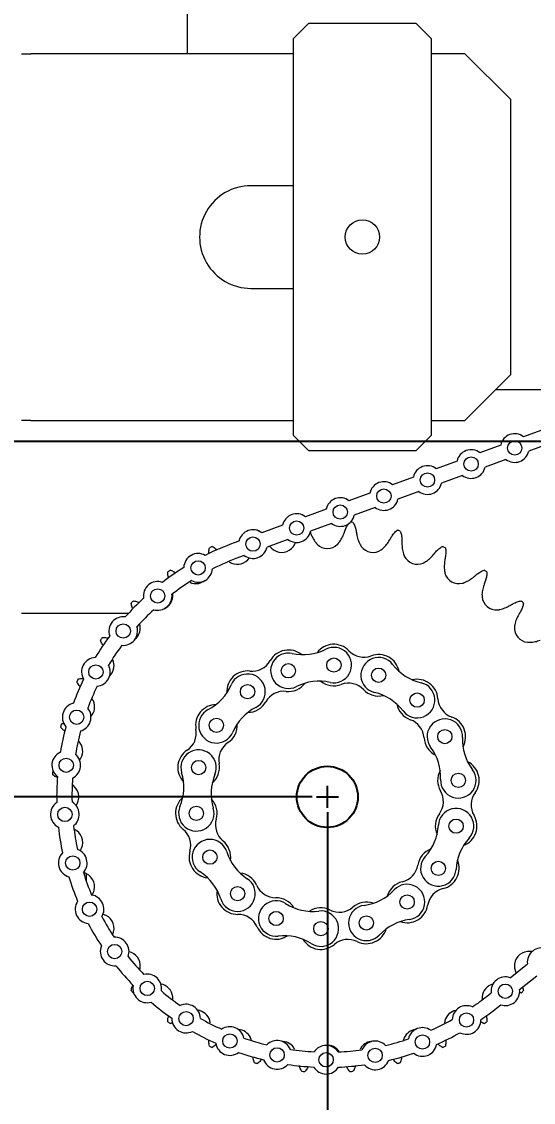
# Model space of a CAD drawing. Header units: inches. Extents: x 13.3 to 24.9, y 7.7 to 19.8.
# Drawn here: x 16.517 to 18.609, y 12.563 to 16.985 of the extents above; entities that cross this region are included whole.
import ezdxf

# ---------------------------------------------------------------- set-up
doc = ezdxf.new("R2010")
doc.units = ezdxf.units.IN
doc.header["$MEASUREMENT"] = 0
doc.header["$PDSIZE"] = -1
doc.layers.add('DIM', color=1, linetype='Continuous')
doc.styles.add('SLDTEXTSTYLE0', font='ARIAL.TTF', dxfattribs={"width": 0.7})
doc.styles.get("Standard").update_dxf_attribs({"font": 'ARIAL.TTF'})
doc.dimstyles.new('SLDDIMSTYLE0', dxfattribs={"dimtxt": 0.125, "dimasz": 0.15, "dimexe": 0, "dimexo": 0.0625, "dimgap": 0.03125, "dimtad": 0, "dimtih": 1, "dimtoh": 1, "dimdec": 3, "dimlfac": 4, "dimrnd": 1e-09, "dimzin": 12, "dimdsep": 46, "dimtxsty": 'SLDTEXTSTYLE0', "dimsah": 1, "dimcen": 0.09, "dimadec": 0, "dimazin": 0, "dimtfac": 1, "dimtdec": 3, "dimtofl": 0, "dimtmove": 0, "dimatfit": 3, "dimfxl": 0, "dimtolj": 1, "dimtzin": 12, "dimarcsym": 0})
doc.dimstyles.get("Standard").update_dxf_attribs({"dimtxt": 0.18, "dimasz": 0.18, "dimexe": 0.18, "dimexo": 0.0625, "dimgap": 0.09, "dimtad": 0, "dimtih": 1, "dimtoh": 1, "dimdec": 4, "dimzin": 0, "dimdsep": 46, "dimtxsty": 'Standard', "dimcen": 0.09, "dimadec": 0, "dimazin": 0, "dimtfac": 1, "dimtdec": 4, "dimtofl": 0, "dimtmove": 0, "dimatfit": 3, "dimfxl": 0, "dimtolj": 1, "dimtzin": 0, "dimarcsym": 0})

# ---------------------------------------------------------------- blocks, each defined once
blk = doc.blocks.new('*D9')
at = {"color": 0, "linetype": 'ByBlock', "lineweight": -2}
for p, q in [((17.7672, 13.7505), (17.7672, 9.4886)), ((16.5172, 8.6871), (16.5172, 9.4886)), ((16.6672, 9.4886), (17.0819, 9.4886)), ((17.6172, 9.4886), (17.2024, 9.4886))]:
    blk.add_line(p, q, dxfattribs=at)
at = {"color": 0, "linetype": 'ByBlock'}
for points in [[(16.5172, 9.4886), (16.6672, 9.4636), (16.6672, 9.5136)], [(17.7672, 9.4886), (17.6172, 9.4636), (17.6172, 9.5136)]]:
    blk.add_solid(points, dxfattribs=at)
at = {"layer": 'DEFPOINTS', "color": 0, "linetype": 'ByBlock'}
for p in [(17.7672, 13.813), (16.5172, 8.6246)]:
    blk.add_point(p, dxfattribs=at)
at = {"color": 0, "linetype": 'ByBlock', "insert": (17.1422, 9.4886), "char_height": 0.125, "attachment_point": 5, "style": 'SLDTEXTSTYLE0'}
blk.add_mtext('5', dxfattribs=at)
blk = doc.blocks.new('*D11')
at = {"color": 0, "linetype": 'ByBlock', "lineweight": -2}
for p, q in [((17.7047, 13.813), (15.1422, 13.813)), ((15.1422, 13.663), (15.1422, 13.2839)), ((15.1422, 12.713), (15.1422, 13.0921)), ((16.4547, 12.563), (15.1422, 12.563))]:
    blk.add_line(p, q, dxfattribs=at)
at = {"color": 0, "linetype": 'ByBlock'}
for points in [[(15.1422, 13.813), (15.1672, 13.663), (15.1172, 13.663)], [(15.1422, 12.563), (15.1672, 12.713), (15.1172, 12.713)]]:
    blk.add_solid(points, dxfattribs=at)
at = {"layer": 'DEFPOINTS', "color": 0, "linetype": 'ByBlock'}
for p in [(17.7672, 13.813), (16.5172, 12.563)]:
    blk.add_point(p, dxfattribs=at)
at = {"color": 0, "linetype": 'ByBlock', "insert": (15.1422, 13.188), "char_height": 0.125, "attachment_point": 5, "style": 'SLDTEXTSTYLE0'}
blk.add_mtext('5 TO 7"', dxfattribs=at)
blk = doc.blocks.new('*D12')
at = {"color": 0, "linetype": 'ByBlock', "lineweight": -2}
for p, q in [((17.2133, 18.3905), (13.4606, 18.3905)), ((13.4606, 18.2405), (13.4606, 15.5727)), ((13.4606, 12.713), (13.4606, 15.3808)), ((16.4547, 12.563), (13.4606, 12.563))]:
    blk.add_line(p, q, dxfattribs=at)
at = {"color": 0, "linetype": 'ByBlock'}
for points in [[(13.4606, 18.3905), (13.4356, 18.2405), (13.4856, 18.2405)], [(13.4606, 12.563), (13.4356, 12.713), (13.4856, 12.713)]]:
    blk.add_solid(points, dxfattribs=at)
at = {"layer": 'DEFPOINTS', "color": 0, "linetype": 'ByBlock'}
for p in [(17.2758, 18.3905), (16.5172, 12.563)]:
    blk.add_point(p, dxfattribs=at)
at = {"color": 0, "linetype": 'ByBlock', "insert": (13.4606, 15.4768), "char_height": 0.125, "attachment_point": 5, "style": 'SLDTEXTSTYLE0'}
blk.add_mtext('23 5/16', dxfattribs=at)
blk = doc.blocks.new('*D13')
at = {"color": 0, "linetype": 'ByBlock', "lineweight": -2}
for p, q in [((16.5172, 18.5912), (16.5172, 19.6537)), ((16.6672, 19.6537), (20.4652, 19.6537)), ((24.7908, 19.6537), (20.9928, 19.6537)), ((24.9408, 16.3108), (24.9408, 19.6537))]:
    blk.add_line(p, q, dxfattribs=at)
at = {"color": 0, "linetype": 'ByBlock'}
for points in [[(16.5172, 19.6537), (16.6672, 19.6287), (16.6672, 19.6787)], [(24.9408, 19.6537), (24.7908, 19.6287), (24.7908, 19.6787)]]:
    blk.add_solid(points, dxfattribs=at)
at = {"layer": 'DEFPOINTS', "color": 0, "linetype": 'ByBlock'}
for p in [(16.5172, 18.5287), (24.9408, 16.2483)]:
    blk.add_point(p, dxfattribs=at)
at = {"color": 0, "linetype": 'ByBlock', "insert": (20.729, 19.6537), "char_height": 0.125, "attachment_point": 5, "style": 'SLDTEXTSTYLE0'}
blk.add_mtext('33 11/16', dxfattribs=at)
blk = doc.blocks.new('*D14')
at = {"color": 0, "linetype": 'ByBlock', "lineweight": -2}
for p, q in [((20.2825, 15.267), (14.2488, 15.267)), ((14.4288, 15.087), (14.4288, 14.1978)), ((14.4288, 12.743), (14.4288, 13.6801)), ((16.4547, 12.563), (14.2488, 12.563))]:
    blk.add_line(p, q, dxfattribs=at)
at = {"color": 0, "linetype": 'ByBlock'}
for points in [[(14.4288, 15.267), (14.4588, 15.087), (14.3988, 15.087)], [(14.4288, 12.563), (14.4588, 12.743), (14.3988, 12.743)]]:
    blk.add_solid(points, dxfattribs=at)
at = {"layer": 'DEFPOINTS', "color": 0, "linetype": 'ByBlock'}
for p in [(20.345, 15.267), (16.5172, 12.563)]:
    blk.add_point(p, dxfattribs=at)
at = {"color": 0, "linetype": 'ByBlock', "insert": (14.4288, 13.939), "char_height": 0.125, "attachment_point": 5, "style": 'SLDTEXTSTYLE0'}
blk.add_mtext('\\A1;\\S12 13\\/16"^ 10 13\\/16";', dxfattribs=at)

msp = doc.modelspace()

# ---------------------------------------------------------------- linework, layer by layer
at = {"color": 7, "linetype": 'Continuous', "lineweight": 15}
for p, q in [((17.195525, 16.853481), (17.195525, 17.500482)), ((17.691774, 16.978481), (17.629274, 16.915981)), ((17.691774, 16.978481), (18.129275, 16.978481)), ((18.191774, 16.915981), (18.129275, 16.978481)), ((17.629274, 16.370915), (17.629274, 16.915981)), ((18.191774, 16.915981), (18.191774, 16.370915)), ((16.517174, 16.853481), (16.554674, 16.853481)), ((16.602174, 16.853481), (16.554674, 16.853481)), ((17.629274, 16.853481), (16.602174, 16.853481)), ((18.329674, 16.853481), (18.191774, 16.853481)), ((18.517174, 16.665982), (18.329674, 16.853481)), ((18.517174, 15.540982), (18.517174, 16.665982)), ((17.629274, 16.366415), (17.629274, 16.370915)), ((17.629274, 16.346414), (17.629274, 16.366415)), ((18.191774, 16.370915), (18.191774, 16.366415)), ((18.191774, 16.366415), (18.191774, 16.346414)), ((17.629274, 15.855291), (17.629274, 16.346414)), ((18.191774, 16.346414), (18.191774, 15.855291)), ((17.629274, 16.313481), (17.454675, 16.313481)), ((17.454675, 15.893482), (17.629274, 15.893482)), ((17.629274, 15.83529), (17.629274, 15.855291)), ((17.629274, 15.830789), (17.629274, 15.83529)), ((17.629274, 15.29098), (17.629274, 15.830789)), ((18.191774, 15.855291), (18.191774, 15.83529)), ((18.191774, 15.83529), (18.191774, 15.830789)), ((18.191774, 15.830789), (18.191774, 15.29098)), ((18.329674, 15.35348), (18.517174, 15.540982)), ((19.027328, 15.478481), (18.454674, 15.478481)), ((16.554674, 15.35348), (16.517174, 15.35348)), ((16.554674, 15.35348), (16.602174, 15.35348)), ((16.602174, 15.35348), (17.629274, 15.35348)), ((18.191774, 15.35348), (18.329674, 15.35348)), ((18.654287, 15.317849), (18.569054, 15.286552)), ((17.629274, 15.29098), (17.691774, 15.228482)), ((18.129275, 15.228482), (18.191774, 15.29098)), ((18.675829, 15.259178), (18.590596, 15.227884)), ((18.129275, 15.228482), (17.691774, 15.228482)), ((18.47593, 15.252361), (18.390697, 15.221064)), ((18.297572, 15.186874), (18.21234, 15.155577)), ((18.497472, 15.193691), (18.412238, 15.162396)), ((18.319114, 15.128203), (18.233881, 15.096908)), ((18.119215, 15.121386), (18.033982, 15.090089)), ((17.940857, 15.055898), (17.855625, 15.024601)), ((18.140757, 15.062715), (18.055525, 15.031421)), ((17.7625, 14.990411), (17.677267, 14.959114)), ((17.962399, 14.997228), (17.877167, 14.965933)), ((17.584142, 14.924921), (17.49891, 14.893626)), ((17.784042, 14.93174), (17.69881, 14.900445)), ((17.405786, 14.859433), (17.385784, 14.85209)), ((17.605684, 14.866252), (17.520452, 14.834958)), ((17.427327, 14.800765), (17.407326, 14.79342)), ((16.594686, 14.562982), (16.517186, 14.562982)), ((16.953191, 14.562982), (16.594686, 14.562982)), ((16.780937, 13.498966), (16.780937, 13.469791)), ((18.514171, 13.073166), (18.585043, 13.12992)), ((18.553237, 13.02438), (18.624111, 13.081135)), ((18.420104, 12.997837), (18.436735, 13.011156)), ((18.459171, 12.949053), (18.475803, 12.96237))]:
    msp.add_line(p, q, dxfattribs=at)
at = {"color": 7, "linetype": 'Continuous', "lineweight": 15, "flags": 128}
for points in [[(17.481564, 14.904031), (17.479994, 14.90362), (17.479493, 14.903487)], [(16.644031, 13.710542), (16.644096, 13.709835), (16.644246, 13.708219)]]:
    msp.add_lwpolyline(points, dxfattribs=at)
at = {"color": 7, "linetype": 'Continuous', "lineweight": 15}
for centre, radius in [((17.910524, 16.103482), 0.0705), ((18.533263, 15.240123), 0.02925), ((18.354905, 15.174635), 0.02925), ((18.176548, 15.109147), 0.02925), ((17.998191, 15.043658), 0.029251), ((17.819833, 14.97817), 0.029251), ((17.641476, 14.912683), 0.029251), ((17.463119, 14.847196), 0.029251), ((17.238862, 14.749913), 0.029249), ((17.073596, 14.635085), 0.02925), ((16.932615, 14.49148), 0.02925), ((17.793829, 14.352208), 0.02925), ((16.820848, 14.32413), 0.02925), ((17.607795, 14.3288), 0.02925), ((17.976648, 14.310576), 0.02925), ((17.440987, 14.243178), 0.02925), ((18.134204, 14.208928), 0.02925), ((16.742212, 14.138889), 0.02925), ((17.313523, 14.105668), 0.02925), ((18.247492, 14.059522), 0.02925), ((16.699456, 13.942243), 0.02925), ((17.240779, 13.932854), 0.02925), ((18.302848, 13.880381), 0.02925), ((16.694078, 13.741073), 0.02925), ((17.231526, 13.745583), 0.02925), ((18.293596, 13.693109), 0.029249), ((17.286881, 13.56644), 0.02925), ((16.726268, 13.542422), 0.02925), ((18.220851, 13.520295), 0.02925), ((17.40017, 13.417034), 0.02925), ((18.093387, 13.382784), 0.02925), ((16.794896, 13.353246), 0.02925), ((17.557726, 13.315385), 0.029251), ((17.926579, 13.297162), 0.02925), ((17.740546, 13.273754), 0.02925), ((16.897562, 13.180163), 0.02925), ((17.03067, 13.029232), 0.02925), ((18.494987, 13.017768), 0.02925), ((17.189564, 12.905739), 0.02925), ((18.336089, 12.900111), 0.029251), ((17.368681, 12.814004), 0.02925), ((18.15608, 12.810138), 0.02925), ((17.56175, 12.757237), 0.02925), ((17.962462, 12.755272), 0.02925), ((17.762013, 12.737429), 0.029249)]:
    msp.add_circle(centre, radius, dxfattribs=at)
msp.add_circle((17.76719, 13.812979), 0.125)
for centre, radius, start, end in [((17.454673, 16.103482), 0.21, 89.99968, 270.00032), ((18.533262, 15.240123), 0.058624, 52.371474, 167.949997), ((18.354905, 15.174635), 0.058624, 52.37142, 167.949583), ((18.533264, 15.240118), 0.058623, 232.370475, 347.953541), ((18.176547, 15.109147), 0.058624, 52.37142, 167.949583), ((18.354907, 15.174631), 0.058623, 232.370475, 347.953541), ((17.99819, 15.043659), 0.058624, 52.37142, 167.949583), ((18.176549, 15.109143), 0.058623, 232.370475, 347.953541), ((17.819832, 14.978172), 0.058624, 52.37142, 167.949583), ((17.998192, 15.043657), 0.058624, 232.371137, 347.952411), ((17.641475, 14.912685), 0.058624, 52.371137, 167.952411), ((17.819834, 14.978169), 0.058624, 232.371137, 347.952411), ((17.463118, 14.847198), 0.058623, 52.370475, 167.953541), ((17.780279, 13.9601), 0.980119, 84.633214, 85.250943), ((17.779348, 13.858133), 1.081057, 74.659088, 75.347361), ((17.641477, 14.912682), 0.058624, 232.371137, 347.952411), ((17.767289, 13.813051), 1.106865, 110.161724, 116.819871), ((17.749355, 13.851224), 1.085622, 114.657283, 115.342732), ((17.463119, 14.847194), 0.058624, 232.371128, 347.952499), ((17.5804, 14.872302), 0.059295, 235.684841, 324.316359), ((17.767187, 14.888642), 0.059293, 225.682671, 314.317329), ((17.953974, 14.872301), 0.059294, 215.683158, 304.315642), ((17.78502, 13.851224), 1.085622, 64.657268, 65.342717), ((17.238861, 14.749913), 0.058625, 60.324408, 178.525193), ((17.76739, 13.812806), 1.044628, 110.162318, 116.741988), ((17.39929, 14.823772), 0.059293, 245.682504, 325.821669), ((18.135084, 14.823773), 0.059294, 205.68322, 294.317013), ((17.767582, 13.812615), 1.10739, 122.030513, 127.553525), ((17.760709, 13.822409), 1.116379, 124.671872, 125.338458), ((17.238862, 14.749912), 0.058624, 242.966022, 355.883115), ((18.305016, 14.744529), 0.059292, 195.682351, 284.319011), ((17.750001, 13.788619), 1.15763, 54.673418, 55.316251), ((17.073599, 14.635083), 0.058627, 71.061996, 189.257537), ((17.767503, 13.812725), 1.044755, 122.106857, 127.476917), ((17.229359, 14.744524), 0.059287, 255.67876, 308.320354), ((17.073597, 14.635084), 0.058625, 253.702753, 6.61848), ((17.767662, 13.812699), 1.107377, 132.766754, 138.289943), ((17.768219, 13.811847), 1.129349, 134.666908, 135.325772), ((17.075764, 14.636988), 0.059296, 296.483362, 354.315554), ((18.458609, 14.636985), 0.059294, 185.682493, 274.316139), ((17.729017, 13.774705), 1.181873, 44.688869, 45.318452), ((16.932613, 14.491482), 0.058624, 81.793028, 199.996565), ((17.767007, 13.813329), 1.043969, 132.840805, 138.214973), ((16.932613, 14.49148), 0.058626, 264.438623, 17.35177), ((16.943178, 14.504405), 0.059298, 310.318684, 4.314797), ((18.591188, 14.5044), 0.05929, 175.680019, 264.320106), ((17.766898, 13.813314), 1.106395, 143.499218, 149.02734), ((17.750626, 13.824486), 1.107653, 144.660229, 145.331982), ((17.767852, 13.81265), 1.045057, 143.577907, 148.946334), ((17.668065, 14.60076), 0.206058, 257.504487, 296.838969), ((17.793827, 14.352212), 0.084997, 43.701099, 143.393927), ((17.793828, 14.352208), 0.0725, 257.504409, 116.837715), ((16.820848, 14.32413), 0.058624, 92.529814, 210.730823), ((17.607795, 14.328801), 0.085, 50.950794, 150.640553), ((17.607795, 14.3288), 0.0725, 77.504614, 296.838486), ((17.916724, 14.469665), 0.084999, 223.703783, 290.640327), ((17.976648, 14.310577), 0.0725, 37.503214, 256.839488), ((17.976648, 14.310577), 0.085, 10.951024, 110.639949), ((16.820846, 14.324131), 0.058627, 275.17551, 28.087027), ((16.835635, 14.350812), 0.059295, 314.800082, 14.317251), ((17.440989, 14.243177), 0.085002, 83.705048, 183.391186), ((17.459629, 14.412158), 0.085005, 263.705068, 330.635983), ((18.197634, 14.480178), 0.206067, 217.505972, 256.83789), ((17.767008, 13.813169), 1.106563, 154.234922, 159.76216), ((17.754723, 13.818794), 1.114065, 154.666019, 155.333967), ((17.440986, 14.243178), 0.0725, 297.504791, 156.83832), ((17.733558, 14.080253), 0.206053, 77.504269, 116.839309), ((17.793829, 14.35221), 0.085003, 230.951834, 290.638239), ((18.134204, 14.208928), 0.085, 3.704018, 103.392934), ((17.767035, 13.813151), 1.044095, 154.311546, 159.685002), ((17.184871, 14.352748), 0.206069, 297.505561, 336.837806), ((17.589152, 14.159824), 0.085002, 83.704364, 150.639238), ((17.607794, 14.328802), 0.085002, 263.704539, 323.391321), ((17.853752, 14.193121), 0.084998, 43.703199, 110.640911), ((17.976648, 14.310581), 0.085003, 223.705127, 283.391574), ((17.913223, 14.039339), 0.206055, 37.503753, 76.838481), ((18.134204, 14.208928), 0.0725, 217.504931, 76.838839), ((16.742211, 14.138889), 0.058624, 103.265169, 221.465841), ((16.756398, 14.18088), 0.059292, 318.456687, 24.317391), ((17.44099, 14.243172), 0.084995, 270.948247, 330.64102), ((18.303848, 14.219908), 0.084998, 183.702591, 250.639558), ((16.742212, 14.138888), 0.058624, 285.908302, 38.823392), ((17.313521, 14.105669), 0.084998, 90.949244, 190.641877), ((17.313523, 14.105666), 0.0725, 117.504791, 336.83832), ((17.569638, 13.996096), 0.206069, 117.505561, 156.837806), ((18.134205, 14.208928), 0.085001, 190.950892, 250.639037), ((17.74456, 13.818982), 1.10441, 164.660046, 165.333722), ((17.313517, 14.105669), 0.085006, 303.706118, 3.389798), ((18.077845, 14.048539), 0.085002, 3.704449, 70.638842), ((18.247492, 14.059522), 0.0725, 357.5049, 216.839415), ((18.247492, 14.059523), 0.085, 330.950444, 70.639806), ((17.766875, 13.813137), 1.106446, 164.969767, 170.497688), ((17.767595, 13.812972), 1.044684, 165.048058, 170.418601), ((17.14644, 14.074283), 0.085006, 303.705929, 10.636223), ((16.707868, 13.999768), 0.059293, 321.568747, 34.316145), ((17.40785, 13.964242), 0.084996, 123.701464, 190.640689), ((18.247497, 14.059525), 0.085005, 183.70562, 243.389765), ((18.525789, 14.047395), 0.206062, 177.504814, 216.838338), ((16.699454, 13.942242), 0.058623, 113.999622, 232.201885), ((16.699457, 13.942241), 0.058624, 296.643244, 49.559632), ((17.240778, 13.932853), 0.085, 123.703108, 223.392527), ((17.240779, 13.932853), 0.0725, 337.504008, 196.837566), ((18.024552, 13.892507), 0.206061, 357.505349, 36.83838), ((17.240786, 13.932851), 0.084993, 310.947961, 10.642195), ((18.302849, 13.88038), 0.085, 323.703151, 63.392524), ((17.721541, 13.816958), 1.081999, 174.655193, 175.343002), ((17.767499, 13.813038), 1.107081, 175.706575, 181.231219), ((17.767841, 13.813016), 1.044923, 175.783683, 181.152807), ((16.974152, 13.852164), 0.206069, 337.505077, 16.837303), ((17.498126, 13.826273), 0.206045, 157.502915, 196.839369), ((18.302851, 13.880379), 0.085002, 150.951116, 210.638212), ((18.302848, 13.88038), 0.0725, 177.503061, 36.839358), ((16.691523, 13.812981), 0.059296, 324.010991, 44.314575), ((17.231529, 13.745582), 0.085002, 130.951487, 230.638006), ((17.231525, 13.745582), 0.085, 343.703487, 43.391458), ((18.156585, 13.793742), 0.084997, 323.702151, 30.640646), ((18.439859, 13.779746), 0.084997, 143.702151, 210.640646), ((16.69408, 13.741073), 0.058627, 124.737162, 242.935345), ((16.694077, 13.741072), 0.058626, 307.379755, 60.293329), ((17.231525, 13.745582), 0.0725, 157.504266, 16.839275), ((18.293596, 13.693108), 0.0725, 317.504656, 176.837875), ((17.394697, 13.69788), 0.085002, 163.704636, 230.63895), ((18.293595, 13.693109), 0.084999, 143.703644, 203.392729), ((18.293596, 13.693109), 0.085, 290.950643, 30.639117), ((17.767104, 13.813017), 1.106685, 186.441155, 191.967687), ((17.76751, 13.813078), 1.044595, 186.518793, 191.889628), ((16.707865, 13.626194), 0.059296, 325.685017, 54.315902), ((17.12371, 13.614141), 0.085002, 343.704636, 50.638951), ((18.015455, 13.708473), 0.206064, 317.504957, 356.838032), ((17.286882, 13.56644), 0.0725, 17.504578, 236.838649), ((17.286885, 13.56644), 0.084997, 350.949929, 50.640954), ((18.498976, 13.504936), 0.206049, 137.503496, 176.839493), ((16.726266, 13.542423), 0.058624, 135.470292, 253.673122), ((16.726268, 13.542423), 0.058625, 318.113977, 71.029661), ((17.28688, 13.566438), 0.084998, 163.702817, 263.393468), ((17.552537, 13.650223), 0.206055, 197.504309, 236.839218), ((18.220857, 13.520292), 0.085007, 110.953321, 170.636941), ((18.053113, 13.547946), 0.085001, 283.703811, 350.639571), ((18.22085, 13.520296), 0.0725, 137.50466, 356.83787), ((18.220851, 13.520294), 0.084999, 283.70279, 23.392945), ((17.767394, 13.813077), 1.044482, 197.253601, 202.62507), ((16.756399, 13.445084), 0.059291, 335.682478, 64.318403), ((17.134502, 13.333244), 0.206068, 17.505355, 56.837405), ((17.400167, 13.417031), 0.085004, 23.705119, 83.39042), ((17.766827, 13.812862), 1.106377, 197.174751, 202.702978), ((17.400169, 13.417035), 0.0725, 197.504488, 56.838138), ((17.555832, 13.485378), 0.085004, 203.704253, 270.637196), ((18.093393, 13.382778), 0.085008, 103.706756, 163.389048), ((18.093387, 13.382785), 0.072499, 277.503848, 136.839083), ((16.794895, 13.353244), 0.058626, 328.850601, 81.764007), ((17.400173, 13.417035), 0.085003, 170.952576, 270.637585), ((17.557728, 13.315387), 0.084998, 30.95114, 90.640953), ((17.890185, 13.573359), 0.206085, 277.50713, 316.835974), ((18.261122, 13.355135), 0.084999, 103.703324, 170.639153), ((16.794897, 13.353245), 0.058626, 146.208633, 264.405152), ((17.557726, 13.315386), 0.0725, 57.504709, 276.837966), ((17.707375, 13.550313), 0.206042, 237.50223, 276.839567), ((17.740545, 13.273762), 0.084992, 63.700448, 123.395416), ((17.815858, 13.426159), 0.084998, 243.703554, 310.641114), ((17.926579, 13.297161), 0.0725, 97.504187, 316.839609), ((17.926579, 13.297159), 0.085003, 70.951264, 130.637851), ((18.093388, 13.382783), 0.084998, 250.949288, 350.640681), ((17.767781, 13.813326), 1.044939, 207.989916, 213.359026), ((16.83564, 13.275153), 0.059291, 345.68076, 74.319271), ((17.402071, 13.24705), 0.084994, 23.701381, 90.642468), ((17.740546, 13.273754), 0.0725, 237.504047, 96.839151), ((18.129778, 13.106595), 0.206078, 97.506769, 136.836798), ((17.767175, 13.812986), 1.106746, 207.912242, 213.438506), ((17.557726, 13.315386), 0.085, 203.703768, 303.392517), ((17.926578, 13.297164), 0.085002, 243.704903, 343.391515), ((16.897563, 13.180163), 0.058624, 339.584086, 92.500805), ((17.590894, 13.038803), 0.206064, 57.505414, 96.83849), ((17.740545, 13.273753), 0.084999, 210.949843, 310.640472), ((17.851266, 13.144749), 0.085005, 63.704781, 130.636862), ((16.897562, 13.180162), 0.058625, 156.941767, 275.142456), ((16.943182, 13.121559), 0.059294, 355.682897, 77.336156), ((18.591192, 13.12156), 0.059294, 95.683595, 184.318366), ((18.643295, 13.13653), 0.058627, 70.900933, 186.474139), ((17.766628, 13.812462), 1.043494, 218.721971, 224.09852), ((17.767616, 13.813319), 1.107301, 218.647953, 224.171478), ((17.030672, 13.029233), 0.058625, 350.318866, 103.235522), ((17.075766, 12.988977), 0.059294, 5.683801, 79.62661), ((18.458609, 12.988976), 0.059294, 104.433802, 174.315082), ((18.494988, 13.017767), 0.058627, 70.900933, 186.474139), ((17.734533, 13.780229), 1.081569, 224.652311, 225.340369), ((17.030672, 13.029232), 0.058626, 167.67838, 285.877179), ((17.766669, 13.81224), 1.043361, 229.456727, 234.833905), ((18.494986, 13.017768), 0.058625, 250.90026, 6.47566), ((17.765847, 13.81422), 1.129641, 314.674271, 315.333049), ((17.766961, 13.812632), 1.106349, 229.381716, 234.909979), ((17.189564, 12.905738), 0.058626, 1.055654, 113.969883), ((18.336086, 12.900113), 0.058623, 65.465318, 178.384589), ((17.766548, 13.814057), 1.045634, 304.608285, 308.684641), ((17.229355, 12.881429), 0.059296, 15.685056, 82.625371), ((18.305019, 12.881429), 0.059296, 102.107508, 164.314852), ((17.767845, 13.812309), 1.105958, 304.52746, 308.688993), ((17.729445, 13.759186), 1.062104, 234.653026, 235.353604), ((17.189566, 12.905739), 0.058626, 178.413071, 296.611746), ((17.767513, 13.813494), 1.044878, 240.196457, 245.565856), ((17.36868, 12.814), 0.058627, 11.793813, 124.702496), ((18.15608, 12.810137), 0.058626, 54.732916, 167.644568), ((17.767471, 13.812695), 1.043986, 293.869745, 299.243771), ((18.336088, 12.90011), 0.058625, 242.824204, 1.026065), ((17.783554, 13.789719), 1.099375, 304.658272, 305.335098), ((17.767256, 13.812987), 1.10681, 240.11803, 245.644013), ((17.399285, 12.802185), 0.059299, 25.687149, 86.167289), ((17.766801, 13.811372), 1.042635, 250.925439, 256.30641), ((18.135088, 12.802184), 0.0593, 98.091173, 154.312765), ((17.7669, 13.813823), 1.107749, 293.796535, 299.317789), ((17.749355, 13.774738), 1.085622, 244.657268, 245.342717), ((17.36868, 12.814002), 0.058624, 189.146922, 307.350021), ((17.56175, 12.757237), 0.058626, 22.527419, 135.439577), ((17.580402, 12.753669), 0.059287, 35.677942, 90.40197), ((17.767207, 13.812114), 1.043444, 261.662461, 267.039227), ((17.762014, 12.73743), 0.058625, 33.259387, 146.176527), ((17.767187, 12.737312), 0.059301, 45.689026, 98.702992), ((17.953966, 12.753678), 0.059277, 92.110086, 144.325955), ((17.962463, 12.755268), 0.058627, 43.999307, 156.907939), ((17.767354, 13.812796), 1.044122, 283.135535, 288.508844), ((18.156079, 12.810138), 0.058626, 232.089852, 350.289513), ((17.78502, 13.774738), 1.085622, 294.657283, 295.342732), ((17.767022, 13.812085), 1.105882, 250.850018, 256.380643), ((17.561751, 12.757241), 0.058627, 199.885725, 318.080701), ((17.767364, 13.812012), 1.043345, 272.398949, 277.77626), ((17.962462, 12.755272), 0.058626, 221.356005, 339.55419), ((17.767348, 13.812913), 1.106736, 283.057611, 288.583949), ((17.757245, 13.776212), 1.089729, 254.663136, 255.345992), ((17.767416, 13.814251), 1.108091, 261.59119, 267.110745), ((17.762014, 12.737428), 0.058625, 210.618934, 328.81978), ((17.767193, 13.814297), 1.108134, 272.326146, 277.845509), ((17.779348, 13.767829), 1.081057, 284.652639, 285.340912), ((17.766279, 13.803459), 1.118252, 264.67108, 265.336526), ((17.768095, 13.803459), 1.118252, 274.663474, 275.32892)]:
    msp.add_arc(centre, radius, start, end, dxfattribs=at)
for points in [[(17.481564, 14.904031), (17.48565, 14.900096)], [(17.835605, 14.891737), (17.841323, 14.907262)], [(17.884196, 14.903512), (17.887133, 14.887229)], [(17.697051, 14.896404), (17.69877, 14.891737)], [(18.021889, 14.863467), (18.030217, 14.877765)], [(18.071788, 14.866626), (18.071851, 14.850079)], [(17.530904, 14.838794), (17.539711, 14.829171)], [(17.539711, 14.829171), (17.546973, 14.823328)], [(17.628562, 14.837715), (17.633386, 14.845689)], [(17.633386, 14.845689), (17.637406, 14.85535)], [(17.719627, 14.853233), (17.725763, 14.846219)], [(17.808611, 14.846219), (17.814748, 14.853233)], [(17.900987, 14.845689), (17.905813, 14.837715)], [(17.987402, 14.823328), (17.994663, 14.829171)], [(18.200434, 14.80328), (18.211119, 14.815915)], [(17.366707, 14.774234), (17.374874, 14.76974)], [(18.078282, 14.806765), (18.081649, 14.798075)], [(18.159501, 14.76974), (18.167667, 14.774234)], [(18.250123, 14.797726), (18.247313, 14.781419)], [(18.246125, 14.737647), (18.247931, 14.728502)], [(17.205872, 14.690088), (17.214694, 14.687079)], [(18.31968, 14.687079), (18.328502, 14.690088)], [(18.365816, 14.713003), (18.378533, 14.723588)], [(18.413786, 14.698904), (18.408187, 14.683334)], [(17.134958, 14.640433), (17.134569, 14.643427)], [(17.134768, 14.631114), (17.134958, 14.640433)], [(18.399415, 14.640433), (18.399606, 14.631114)], [(18.513008, 14.595377), (18.527369, 14.603595)], [(18.463071, 14.57786), (18.472282, 14.579291)], [(18.557802, 14.573164), (18.549584, 14.558803)], [(17.002308, 14.508866), (17.000878, 14.518077)], [(18.533496, 14.518077), (18.532066, 14.508866)], [(18.58532, 14.445401), (18.594638, 14.445209)], [(16.893089, 14.365475), (16.890081, 14.374296)], [(16.810429, 14.205296), (16.805936, 14.213462)], [(16.679497, 14.111148), (16.690292, 14.114258)], [(16.75684, 14.033195), (16.750996, 14.040458)], [(16.73395, 13.854405), (16.726934, 13.860541)], [(16.742453, 13.674357), (16.734479, 13.679181)], [(16.773402, 13.501886), (16.771385, 13.502336)], [(16.782094, 13.498518), (16.773402, 13.501886)], [(16.805936, 13.412502), (16.810429, 13.420668)], [(16.851664, 13.332238), (16.848614, 13.332838)], [(16.890081, 13.251666), (16.893089, 13.260489)], [(18.594638, 13.180753), (18.58532, 13.180563)], [(18.604874, 13.179399), (18.594638, 13.180753)], [(17.000878, 13.107885), (17.002308, 13.117095)], [(18.532066, 13.117095), (18.533496, 13.107885)], [(18.533496, 13.107885), (18.538319, 13.092503)], [(18.56007, 13.010915), (18.552235, 13.012858)], [(18.565676, 13.034341), (18.569253, 13.020099)], [(17.134958, 12.985529), (17.134768, 12.99485)], [(18.399606, 12.99485), (18.399415, 12.985529)], [(17.134126, 12.889218), (17.125628, 12.885419)], [(17.288249, 12.888314), (17.286443, 12.897459)], [(18.247931, 12.897459), (18.246125, 12.888314)], [(18.408747, 12.885419), (18.393328, 12.892261)], [(17.456092, 12.819197), (17.452725, 12.827888)], [(18.081649, 12.827888), (18.078282, 12.819197)], [(17.633386, 12.780273), (17.628562, 12.788247)], [(17.814748, 12.772728), (17.808611, 12.779745)], [(17.905813, 12.788247), (17.900987, 12.780273)]]:
    msp.add_open_spline(points, degree=1, dxfattribs=at)
for points, knots in [([(17.841323, 14.907262), (17.843545, 14.912613), (17.847558, 14.922275), (17.854023, 14.930484), (17.856909, 14.934148)], [0, 0, 0, 0, 0.55370463, 1, 1, 1, 1]), ([(17.871951, 14.935922), (17.87467, 14.930932), (17.880249, 14.920699), (17.882859, 14.909335), (17.884196, 14.903512)], [0, 0, 0, 0, 0.48754893, 1, 1, 1, 1]), ([(18.030217, 14.877765), (18.033357, 14.882628), (18.039681, 14.89242), (18.048414, 14.900143), (18.052811, 14.904031)], [0, 0, 0, 0, 0.49655836, 1, 1, 1, 1]), ([(17.69877, 14.891737), (17.701488, 14.88509), (17.707046, 14.871503), (17.715373, 14.85941), (17.719627, 14.853233)], [0, 0, 0, 0, 0.48919013, 1, 1, 1, 1]), ([(17.814748, 14.853233), (17.818881, 14.859222), (17.82722, 14.871304), (17.832794, 14.884887), (17.835605, 14.891737)], [0, 0, 0, 0, 0.49564968, 1, 1, 1, 1]), ([(17.887133, 14.887229), (17.888657, 14.880211), (17.89177, 14.865865), (17.897871, 14.85251), (17.900987, 14.845689)], [0, 0, 0, 0, 0.48920905, 1, 1, 1, 1]), ([(17.994663, 14.829171), (17.999773, 14.834351), (18.010083, 14.844802), (18.017931, 14.857209), (18.021889, 14.863467)], [0, 0, 0, 0, 0.49564812, 1, 1, 1, 1]), ([(18.065355, 14.900671), (18.067167, 14.895284), (18.070884, 14.884236), (18.071482, 14.872592), (18.071788, 14.866626)], [0, 0, 0, 0, 0.48759885, 1, 1, 1, 1]), ([(17.283437, 14.807889), (17.283187, 14.810243), (17.282318, 14.818418), (17.283694, 14.826567), (17.284673, 14.832369)], [0, 0, 0, 0, 0.28790681, 1, 1, 1, 1]), ([(17.296444, 14.837858), (17.301351, 14.834966), (17.308784, 14.830586), (17.314735, 14.824386), (17.316757, 14.822279)], [0, 0, 0, 0, 0.66018054, 1, 1, 1, 1]), ([(18.071851, 14.850079), (18.072133, 14.842904), (18.072708, 14.828235), (18.076398, 14.814024), (18.078282, 14.806765)], [0, 0, 0, 0, 0.48919596, 1, 1, 1, 1]), ([(18.211119, 14.815915), (18.215055, 14.820158), (18.222983, 14.828704), (18.232925, 14.834793), (18.23793, 14.837858)], [0, 0, 0, 0, 0.49656998, 1, 1, 1, 1]), ([(18.249701, 14.832369), (18.25055, 14.82675), (18.252292, 14.815226), (18.250858, 14.803655), (18.250123, 14.797726)], [0, 0, 0, 0, 0.48755491, 1, 1, 1, 1]), ([(18.167667, 14.774234), (18.173599, 14.778447), (18.185567, 14.786948), (18.19545, 14.797804), (18.200434, 14.80328)], [0, 0, 0, 0, 0.49562659, 1, 1, 1, 1]), ([(18.247313, 14.781419), (18.246345, 14.774303), (18.244365, 14.759758), (18.24553, 14.745123), (18.246125, 14.737647)], [0, 0, 0, 0, 0.48920948, 1, 1, 1, 1]), ([(17.118152, 14.708272), (17.117446, 14.710711), (17.11511, 14.718775), (17.115039, 14.727211), (17.114989, 14.733095)], [0, 0, 0, 0, 0.30251111, 1, 1, 1, 1]), ([(17.125628, 14.740545), (17.130965, 14.738554), (17.138907, 14.73559), (17.145727, 14.730617), (17.147963, 14.728986)], [0, 0, 0, 0, 0.67206705, 1, 1, 1, 1]), ([(18.378533, 14.723588), (18.383146, 14.727084), (18.392438, 14.734124), (18.403286, 14.738395), (18.408747, 14.740545)], [0, 0, 0, 0, 0.49656418, 1, 1, 1, 1]), ([(18.419385, 14.733095), (18.419246, 14.727413), (18.418961, 14.715761), (18.415539, 14.704615), (18.413786, 14.698904)], [0, 0, 0, 0, 0.48758998, 1, 1, 1, 1]), ([(18.328502, 14.690088), (18.335076, 14.693207), (18.348339, 14.699499), (18.359956, 14.708475), (18.365816, 14.713003)], [0, 0, 0, 0, 0.49562164, 1, 1, 1, 1]), ([(18.408187, 14.683334), (18.405997, 14.676494), (18.401522, 14.662514), (18.400127, 14.647898), (18.399415, 14.640433)], [0, 0, 0, 0, 0.48923712, 1, 1, 1, 1]), ([(16.972643, 14.581757), (16.971488, 14.584106), (16.967749, 14.591709), (16.966195, 14.600079), (16.965121, 14.605865)], [0, 0, 0, 0, 0.308822385, 1, 1, 1, 1]), ([(16.974305, 14.615047), (16.979908, 14.614017), (16.988158, 14.612501), (16.995659, 14.60883), (16.998065, 14.607653)], [0, 0, 0, 0, 0.67921354, 1, 1, 1, 1]), ([(18.472282, 14.579291), (18.479297, 14.581221), (18.493451, 14.585116), (18.506451, 14.591937), (18.513008, 14.595377)], [0, 0, 0, 0, 0.49563011, 1, 1, 1, 1]), ([(18.527369, 14.603595), (18.53252, 14.606237), (18.542893, 14.611557), (18.554318, 14.613878), (18.56007, 14.615047)], [0, 0, 0, 0, 0.496565737, 1, 1, 1, 1]), ([(18.569253, 14.605865), (18.56813, 14.600293), (18.565825, 14.588867), (18.56052, 14.578484), (18.557802, 14.573164)], [0, 0, 0, 0, 0.48760965, 1, 1, 1, 1]), ([(18.549584, 14.558803), (18.546239, 14.552448), (18.539403, 14.539457), (18.535493, 14.525305), (18.533496, 14.518077)], [0, 0, 0, 0, 0.48921303, 1, 1, 1, 1]), ([(16.847073, 14.465179), (16.852772, 14.465144), (16.861007, 14.465095), (16.868886, 14.462834), (16.871314, 14.462138)], [0, 0, 0, 0, 0.69188571, 1, 1, 1, 1]), ([(16.851237, 14.432077), (16.849685, 14.434199), (16.844676, 14.441047), (16.841687, 14.449031), (16.839624, 14.454541)], [0, 0, 0, 0, 0.30982135, 1, 1, 1, 1]), ([(18.594638, 14.445209), (18.601882, 14.445892), (18.616497, 14.44727), (18.630485, 14.451731), (18.637539, 14.453981)], [0, 0, 0, 0, 0.49563302, 1, 1, 1, 1]), ([(16.757534, 14.263734), (16.755677, 14.265517), (16.749597, 14.271357), (16.745297, 14.278655), (16.74231, 14.283725)], [0, 0, 0, 0, 0.30539481, 1, 1, 1, 1]), ([(16.747799, 14.295496), (16.753416, 14.296518), (16.760252, 14.297762), (16.767116, 14.297119), (16.768341, 14.297005)], [0, 0, 0, 0, 0.82155454, 1, 1, 1, 1]), ([(16.694302, 14.081773), (16.692267, 14.08314), (16.685372, 14.087773), (16.679954, 14.094127), (16.676136, 14.098606)], [0, 0, 0, 0, 0.29514792, 1, 1, 1, 1]), ([(16.66341, 13.891632), (16.661345, 13.89255), (16.65393, 13.895847), (16.647647, 13.901051), (16.643114, 13.904806)], [0, 0, 0, 0, 0.27855829, 1, 1, 1, 1]), ([(16.965121, 13.020099), (16.96614, 13.025706), (16.967593, 13.033694), (16.971127, 13.040957), (16.972181, 13.043122)], [0, 0, 0, 0, 0.70195919, 1, 1, 1, 1]), ([(17.114989, 12.892867), (17.115028, 12.898565), (17.115085, 12.906887), (17.117374, 12.91485), (17.118096, 12.917361)], [0, 0, 0, 0, 0.68458461, 1, 1, 1, 1]), ([(18.41634, 12.917234), (18.417, 12.914946), (18.41928, 12.907031), (18.419342, 12.898752), (18.419385, 12.892867)], [0, 0, 0, 0, 0.2891863, 1, 1, 1, 1]), ([(17.284673, 12.793592), (17.283728, 12.799211), (17.282323, 12.807552), (17.283219, 12.815926), (17.283512, 12.818659)], [0, 0, 0, 0, 0.67358535, 1, 1, 1, 1]), ([(17.312697, 12.799647), (17.31212, 12.799065), (17.307423, 12.794337), (17.301574, 12.791016), (17.296444, 12.788104)], [0, 0, 0, 0, 0.12293297, 1, 1, 1, 1]), ([(18.23793, 12.788104), (18.23301, 12.790979), (18.225984, 12.795085), (18.220356, 12.800908), (18.21867, 12.802653)], [0, 0, 0, 0, 0.700319288, 1, 1, 1, 1]), ([(18.250882, 12.818753), (18.251161, 12.816173), (18.25207, 12.807771), (18.250671, 12.799396), (18.249701, 12.793592)], [0, 0, 0, 0, 0.30704768, 1, 1, 1, 1]), ([(17.469018, 12.725291), (17.467114, 12.73066), (17.464265, 12.738695), (17.463692, 12.747165), (17.463503, 12.749975)], [0, 0, 0, 0, 0.668248074, 1, 1, 1, 1]), ([(17.498171, 12.739784), (17.496874, 12.737856), (17.492308, 12.731072), (17.486046, 12.725745), (17.481564, 12.721931)], [0, 0, 0, 0, 0.28409883, 1, 1, 1, 1]), ([(18.052811, 12.721931), (18.048471, 12.725622), (18.042126, 12.73102), (18.037495, 12.737899), (18.036032, 12.740073)], [0, 0, 0, 0, 0.68399724, 1, 1, 1, 1]), ([(18.070896, 12.749954), (18.070722, 12.747335), (18.070158, 12.738872), (18.067317, 12.730838), (18.065355, 12.725291)], [0, 0, 0, 0, 0.30950462, 1, 1, 1, 1]), ([(17.662424, 12.69004), (17.659616, 12.694997), (17.655415, 12.702415), (17.65338, 12.710657), (17.652705, 12.713391)], [0, 0, 0, 0, 0.66825119, 1, 1, 1, 1]), ([(17.688828, 12.70982), (17.687821, 12.707544), (17.684445, 12.699914), (17.679108, 12.693447), (17.675362, 12.688909)], [0, 0, 0, 0, 0.298234, 1, 1, 1, 1]), ([(17.859012, 12.688909), (17.855384, 12.693301), (17.849996, 12.699823), (17.846585, 12.707525), (17.845471, 12.71004)], [0, 0, 0, 0, 0.67341903, 1, 1, 1, 1]), ([(17.881661, 12.713262), (17.881042, 12.710748), (17.879024, 12.702547), (17.874847, 12.695161), (17.871951, 12.69004)], [0, 0, 0, 0, 0.30663258, 1, 1, 1, 1])]:
    msp.add_open_spline(points, degree=3, knots=knots, dxfattribs=at)
at = {"layer": 'DIM'}
for p, q in [((17.76719, 13.767979), (17.76719, 13.857979)), ((17.72219, 13.812979), (17.81219, 13.812979))]:
    msp.add_line(p, q, dxfattribs=at)

# ---------------------------------------------------------------- dimensions: what is measured, and where the dimension line sits
for base, p1, p2, picture, middle in [((24.940774, 19.653689), (16.517187, 18.528689), (24.940774, 16.248323), '*D13', (20.728981, 19.653689)), ((17.767187, 9.48863), (16.517187, 8.624615), (17.767187, 13.812981), '*D9', (17.142187, 9.48863))]:
    dim = msp.add_linear_dim(base=base, p1=p1, p2=p2, dimstyle='SLDDIMSTYLE0', override={"dimdec": 4, "dimlunit": 5, "dimfrac": 2}, dxfattribs=at)
    dim.commit()
    dim.dimension.update_dxf_attribs({"geometry": picture, "text_midpoint": middle})
for base, p1, p2, dimstyle, override, picture, middle in [((13.460633, 12.562981), (17.275806, 18.390538), (16.517187, 12.562981), 'SLDDIMSTYLE0', {"dimdec": 4, "dimlunit": 5, "dimfrac": 2}, '*D12', (13.460633, 15.47676)), ((14.428819, 15.266981), (16.517186, 12.562981), (20.345024, 15.266981), 'Standard', {"dimtxt": 0.125, "dimlfac": 4, "dimlunit": 5, "dimtxsty": 'SLDTEXTSTYLE0', "dimlim": 1, "dimtp": 2, "dimfrac": 2}, '*D14', (14.428819, 13.93898))]:
    dim = msp.add_linear_dim(base=base, p1=p1, p2=p2, angle=90, dimstyle=dimstyle, override=override, dxfattribs=at)
    dim.commit()
    dim.dimension.update_dxf_attribs({"geometry": picture, "text_midpoint": middle})
dim = msp.add_linear_dim(base=(15.142187, 13.812981), p1=(16.517187, 12.562981), p2=(17.767187, 13.812981), angle=90, text='<> TO 7"', dimstyle='SLDDIMSTYLE0', override={"dimdec": 4, "dimlunit": 5, "dimfrac": 2}, dxfattribs=at)
dim.commit()
dim.dimension.update_dxf_attribs({"geometry": '*D11', "text_midpoint": (15.142187, 13.187981)})

doc.saveas('drawing.dxf')
